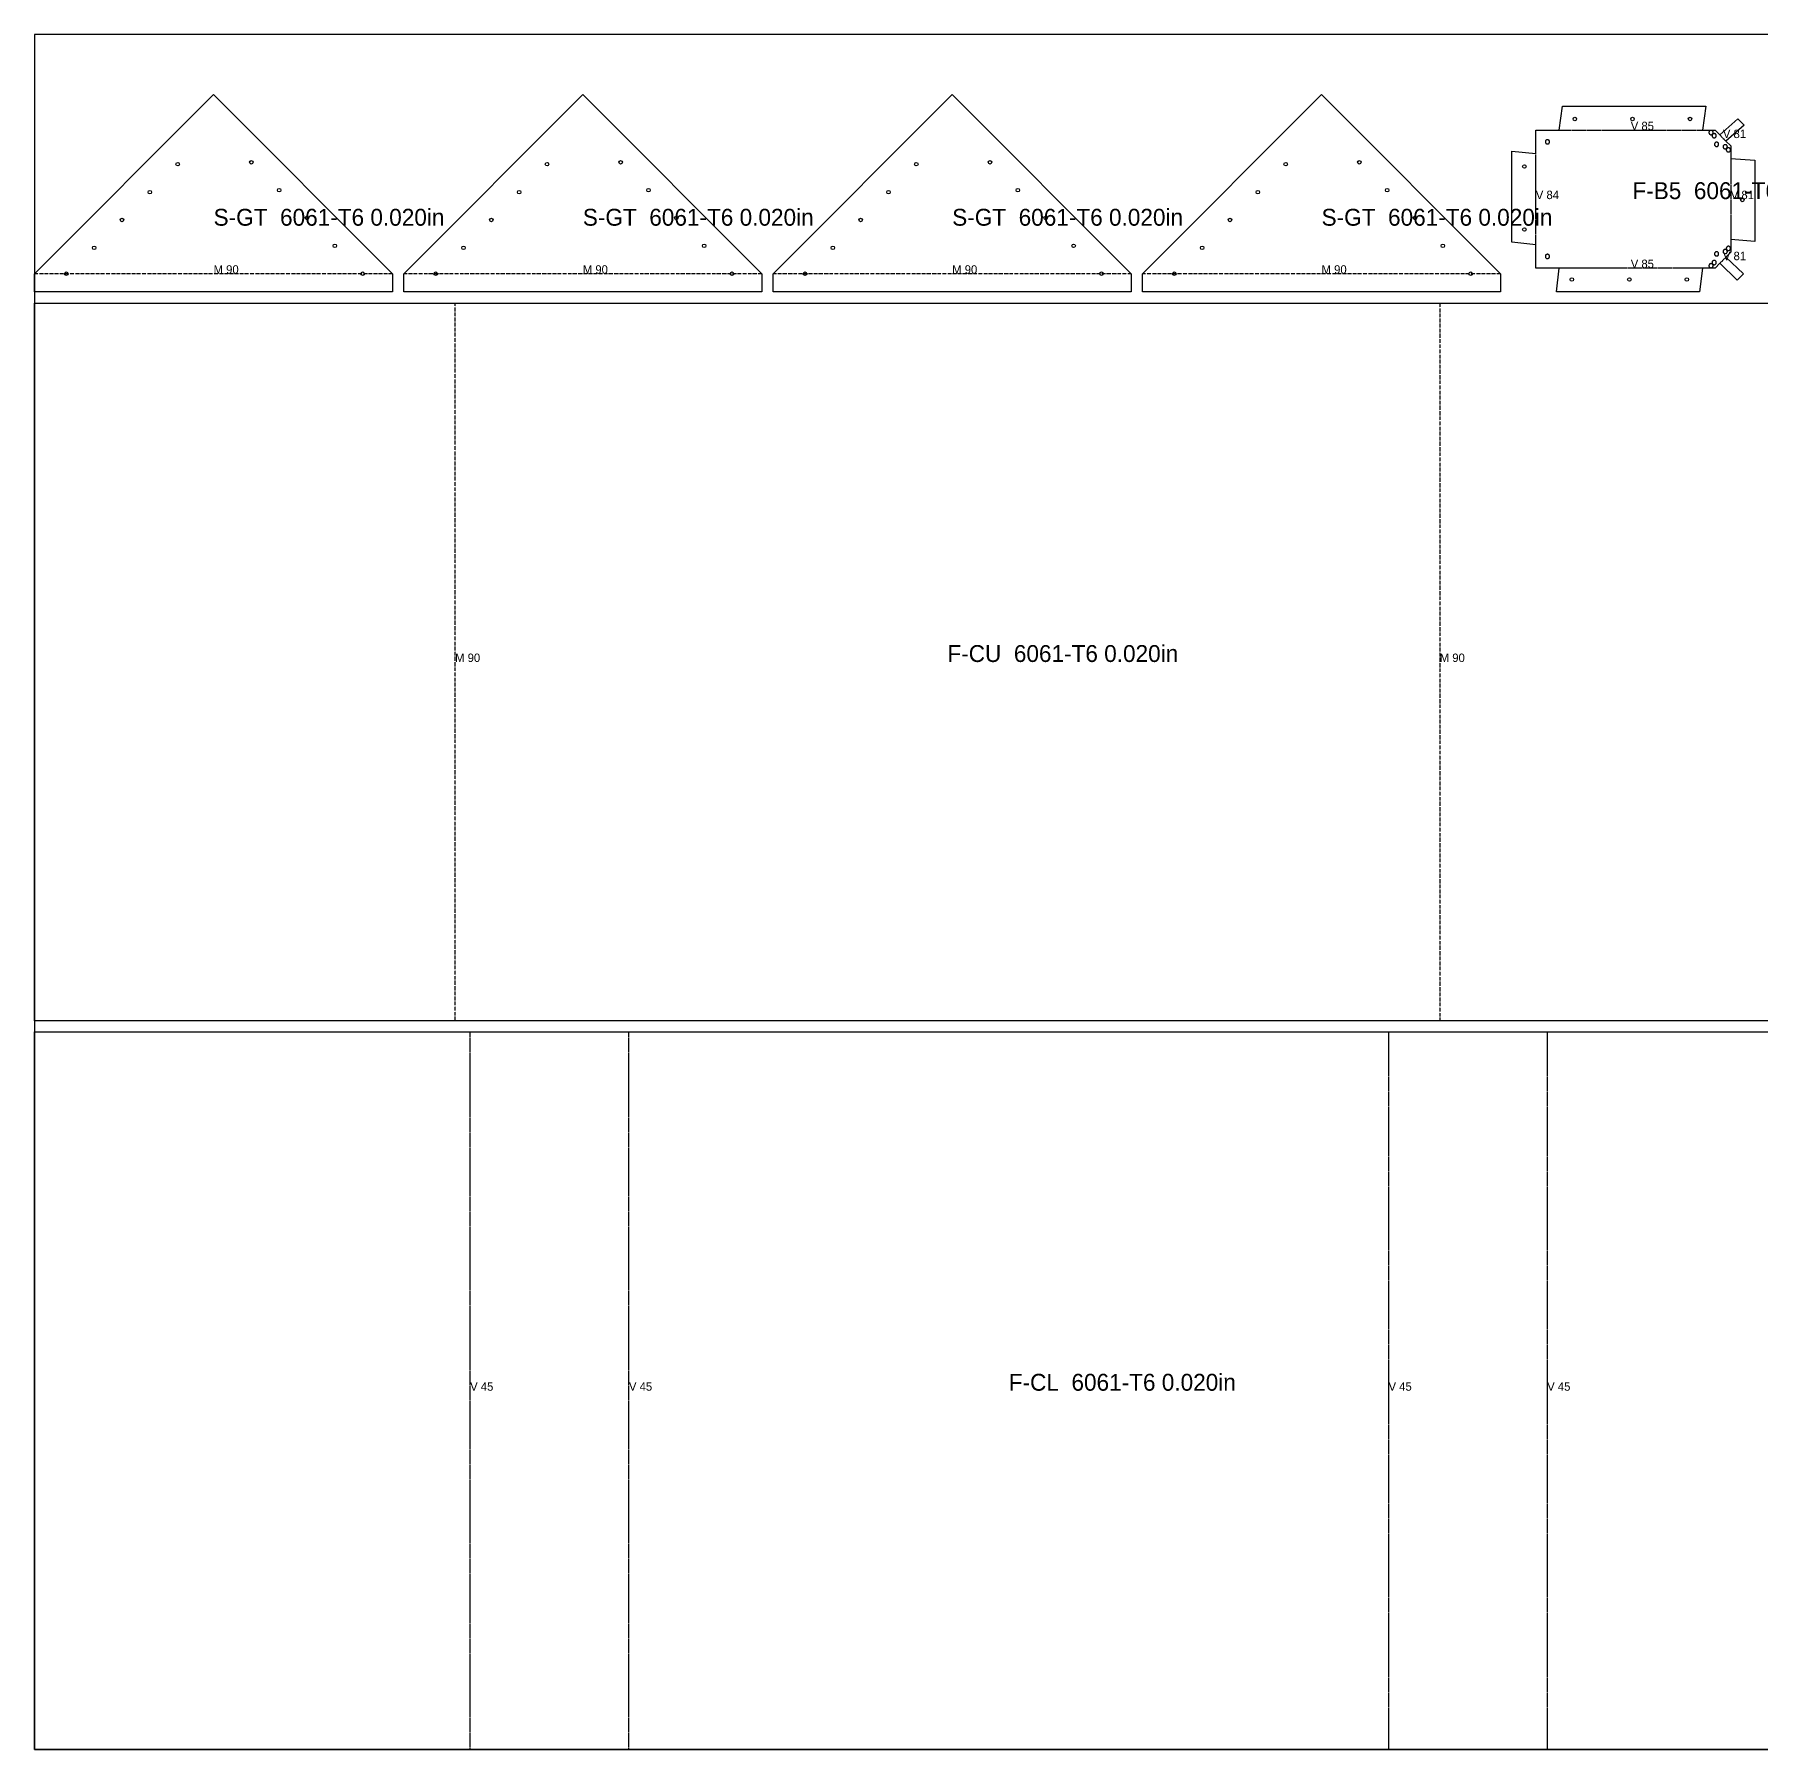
# Model space of a CAD drawing. Header units: millimetres. Extents: x 0 to 2534, y 0 to 1219.
# Drawn here: x 0 to 1227, y 0 to 1219 of the extents above; entities that cross this region are included whole.
import ezdxf

# ---------------------------------------------------------------- set-up
doc = ezdxf.new("R2010")
doc.units = ezdxf.units.MM
doc.linetypes.add('DASHDOT', pattern=[3.556, 2.54, -0.508, 0, -0.508])
doc.linetypes.add('DASHED', pattern=[1.524, 1.27, -0.254])
for name, color, linetype in [('CUT', 7, 'CONTINUOUS'), ('ETCH', 8, 'CONTINUOUS'), ('HOLE', 6, 'CONTINUOUS'), ('MOUNTAIN', 5, 'DASHDOT'), ('VALLEY', 1, 'DASHED')]:
    doc.layers.add(name, color=color, linetype=linetype)

msp = doc.modelspace()

# ---------------------------------------------------------------- linework, layer by layer
at = {"layer": 'CUT'}
for points in [[(254.6, 1049), (254.6, 1049), (254.6, 1036), (0, 1036), (0, 1049), (127.3, 1176.3), (254.6, 1049), (254.6, 1049), (254.6, 1049)], [(517.1, 1049), (517.1, 1049), (517.1, 1036), (262.6, 1036), (262.6, 1049), (389.8, 1176.3), (517.1, 1049), (517.1, 1049), (517.1, 1049)], [(779.7, 1049), (779.7, 1049), (779.7, 1036), (525.1, 1036), (525.1, 1049), (652.4, 1176.3), (779.7, 1049), (779.7, 1049), (779.7, 1049)], [(1042.2, 1049), (1042.2, 1049), (1042.2, 1036), (787.7, 1036), (787.7, 1049), (915, 1176.3), (1042.2, 1049), (1042.2, 1049), (1042.2, 1049)], [(1202.5, 1143.2), (1205.9, 1139.8), (1205.9, 1130.8), (1223, 1129.6), (1223, 1071.9), (1205.9, 1073.2), (1205.9, 1064.2), (1202.5, 1060.8), (1215, 1049), (1210.5, 1044.5), (1198.1, 1056.4), (1194.7, 1053), (1185.7, 1053), (1183.7, 1036), (1081.9, 1036), (1083.9, 1053), (1067.3, 1053), (1067.3, 1069.6), (1050.2, 1071.3), (1050.2, 1136.1), (1067.3, 1134.4), (1067.3, 1151), (1083.9, 1151), (1086.2, 1168), (1188.1, 1168), (1185.7, 1151), (1194.7, 1151), (1198.1, 1147.6), (1210.9, 1159.1), (1215.4, 1154.6), (1202.5, 1143.2)], [(1076.9, 1142), (1077, 1142.1), (1077, 1142.3), (1077.1, 1142.4), (1077.1, 1142.5), (1077.1, 1142.7), (1077.1, 1142.8), (1077.1, 1143), (1077, 1143.1), (1077, 1143.3), (1076.9, 1143.4), (1076.8, 1143.5), (1076.8, 1143.6), (1076.7, 1143.8), (1076.5, 1143.9), (1076.4, 1143.9), (1076.3, 1144), (1076.2, 1144.1), (1076, 1144.1), (1075.9, 1144.2), (1075.7, 1144.2), (1075.6, 1144.2), (1075.4, 1144.2), (1075.3, 1144.2), (1075.2, 1144.1), (1075, 1144.1), (1074.9, 1144), (1074.8, 1143.9), (1074.6, 1143.9), (1074.5, 1143.8), (1074.4, 1143.6), (1074.3, 1143.5), (1074.3, 1143.4), (1074.2, 1143.3), (1074.2, 1143.1), (1074.1, 1143), (1074.1, 1142.8), (1074.1, 1142.7), (1074.1, 1142.5), (1074.1, 1142.4), (1074.2, 1142.3), (1074.2, 1142.1), (1074.3, 1142), (1074.3, 1141.9), (1074.4, 1141.7), (1074.5, 1141.6), (1074.6, 1141.5), (1074.8, 1141.4), (1074.9, 1141.4), (1075, 1141.3), (1075.2, 1141.3), (1075.3, 1141.2), (1075.4, 1141.2), (1075.6, 1141.2), (1075.7, 1141.2), (1075.9, 1141.2), (1076, 1141.3), (1076.2, 1141.3), (1076.3, 1141.4), (1076.4, 1141.4), (1076.5, 1141.5), (1076.7, 1141.6), (1076.8, 1141.7), (1076.8, 1141.9), (1076.9, 1142)], [(1192.2, 1147.8), (1192.3, 1147.9), (1192.5, 1147.9), (1192.6, 1148), (1192.7, 1148.1), (1192.8, 1148.2), (1193, 1148.3), (1193.1, 1148.4), (1193.1, 1148.5), (1193.2, 1148.6), (1193.3, 1148.7), (1193.3, 1148.9), (1193.4, 1149), (1193.4, 1149.2), (1193.4, 1149.3), (1193.4, 1149.5), (1193.4, 1149.6), (1193.3, 1149.8), (1193.3, 1149.9), (1193.2, 1150), (1193.1, 1150.2), (1193.1, 1150.3), (1193, 1150.4), (1192.8, 1150.5), (1192.7, 1150.6), (1192.6, 1150.6), (1192.5, 1150.7), (1192.3, 1150.8), (1192.2, 1150.8), (1192, 1150.8), (1191.9, 1150.8), (1191.7, 1150.8), (1191.6, 1150.8), (1191.5, 1150.8), (1191.3, 1150.7), (1191.2, 1150.6), (1191.1, 1150.6), (1190.9, 1150.5), (1190.8, 1150.4), (1190.7, 1150.3), (1190.6, 1150.2), (1190.6, 1150), (1190.5, 1149.9), (1190.5, 1149.8), (1190.4, 1149.6), (1190.4, 1149.5), (1190.4, 1149.3), (1190.4, 1149.2), (1190.4, 1149), (1190.5, 1148.9), (1190.5, 1148.7), (1190.6, 1148.6), (1190.6, 1148.5), (1190.7, 1148.4), (1190.8, 1148.3), (1190.9, 1148.2), (1191.1, 1148.1), (1191.2, 1148), (1191.3, 1147.9), (1191.5, 1147.9), (1191.6, 1147.8), (1191.7, 1147.8), (1191.9, 1147.8), (1192, 1147.8), (1192.2, 1147.8)], [(1194.3, 1145.6), (1194.4, 1145.6), (1194.6, 1145.6), (1194.7, 1145.7), (1194.8, 1145.8), (1195, 1145.8), (1195.1, 1145.9), (1195.2, 1146), (1195.3, 1146.1), (1195.4, 1146.2), (1195.5, 1146.4), (1195.5, 1146.5), (1195.6, 1146.6), (1195.6, 1146.8), (1195.6, 1146.9), (1195.6, 1147.1), (1195.6, 1147.2), (1195.6, 1147.4), (1195.6, 1147.5), (1195.5, 1147.7), (1195.5, 1147.8), (1195.4, 1147.9), (1195.3, 1148), (1195.2, 1148.1), (1195.1, 1148.2), (1195, 1148.3), (1194.8, 1148.4), (1194.7, 1148.5), (1194.6, 1148.5), (1194.4, 1148.5), (1194.3, 1148.6), (1194.1, 1148.6), (1194, 1148.6), (1193.8, 1148.5), (1193.7, 1148.5), (1193.6, 1148.5), (1193.4, 1148.4), (1193.3, 1148.3), (1193.2, 1148.2), (1193.1, 1148.1), (1193, 1148), (1192.9, 1147.9), (1192.8, 1147.8), (1192.7, 1147.7), (1192.7, 1147.5), (1192.7, 1147.4), (1192.6, 1147.2), (1192.6, 1147.1), (1192.6, 1146.9), (1192.7, 1146.8), (1192.7, 1146.6), (1192.7, 1146.5), (1192.8, 1146.4), (1192.9, 1146.2), (1193, 1146.1), (1193.1, 1146), (1193.2, 1145.9), (1193.3, 1145.8), (1193.4, 1145.8), (1193.6, 1145.7), (1193.7, 1145.6), (1193.8, 1145.6), (1194, 1145.6), (1194.1, 1145.6), (1194.3, 1145.6)], [(1196.2, 1139.5), (1196.4, 1139.5), (1196.5, 1139.6), (1196.6, 1139.7), (1196.8, 1139.8), (1196.9, 1139.9), (1197, 1140), (1197.1, 1140.1), (1197.1, 1140.2), (1197.2, 1140.3), (1197.2, 1140.5), (1197.3, 1140.6), (1197.3, 1140.8), (1197.3, 1140.9), (1197.3, 1141.1), (1197.3, 1141.2), (1197.2, 1141.4), (1197.2, 1141.5), (1197.1, 1141.6), (1197.1, 1141.8), (1197, 1141.9), (1196.9, 1142), (1196.8, 1142.1), (1196.6, 1142.2), (1196.5, 1142.2), (1196.4, 1142.3), (1196.2, 1142.4), (1196.1, 1142.4), (1196, 1142.4), (1195.8, 1142.4), (1195.7, 1142.4), (1195.5, 1142.4), (1195.4, 1142.4), (1195.2, 1142.3), (1195.1, 1142.2), (1195, 1142.2), (1194.9, 1142.1), (1194.8, 1142), (1194.7, 1141.9), (1194.6, 1141.8), (1194.5, 1141.6), (1194.4, 1141.5), (1194.4, 1141.4), (1194.3, 1141.2), (1194.3, 1141.1), (1194.3, 1140.9), (1194.3, 1140.8), (1194.3, 1140.6), (1194.4, 1140.5), (1194.4, 1140.3), (1194.5, 1140.2), (1194.6, 1140.1), (1194.7, 1140), (1194.8, 1139.9), (1194.9, 1139.8), (1195, 1139.7), (1195.1, 1139.6), (1195.2, 1139.5), (1195.4, 1139.5), (1195.5, 1139.4), (1195.7, 1139.4), (1195.8, 1139.4), (1196, 1139.4), (1196.1, 1139.4), (1196.2, 1139.5)], [(1202.7, 1137.9), (1202.8, 1138), (1202.9, 1138.1), (1203, 1138.2), (1203.1, 1138.3), (1203.2, 1138.4), (1203.3, 1138.5), (1203.4, 1138.7), (1203.4, 1138.8), (1203.4, 1138.9), (1203.5, 1139.1), (1203.5, 1139.2), (1203.5, 1139.4), (1203.4, 1139.5), (1203.4, 1139.7), (1203.4, 1139.8), (1203.3, 1139.9), (1203.2, 1140.1), (1203.1, 1140.2), (1203, 1140.3), (1202.9, 1140.4), (1202.8, 1140.5), (1202.7, 1140.6), (1202.5, 1140.6), (1202.4, 1140.7), (1202.3, 1140.7), (1202.1, 1140.7), (1202, 1140.7), (1201.8, 1140.7), (1201.7, 1140.7), (1201.5, 1140.7), (1201.4, 1140.6), (1201.3, 1140.6), (1201.1, 1140.5), (1201, 1140.4), (1200.9, 1140.3), (1200.8, 1140.2), (1200.7, 1140.1), (1200.6, 1139.9), (1200.6, 1139.8), (1200.5, 1139.7), (1200.5, 1139.5), (1200.5, 1139.4), (1200.5, 1139.2), (1200.5, 1139.1), (1200.5, 1138.9), (1200.5, 1138.8), (1200.6, 1138.7), (1200.6, 1138.5), (1200.7, 1138.4), (1200.8, 1138.3), (1200.9, 1138.2), (1201, 1138.1), (1201.1, 1138), (1201.3, 1137.9), (1201.4, 1137.9), (1201.5, 1137.8), (1201.7, 1137.8), (1201.8, 1137.7), (1202, 1137.7), (1202.1, 1137.7), (1202.3, 1137.8), (1202.4, 1137.8), (1202.5, 1137.9), (1202.7, 1137.9)], [(1204.8, 1135.6), (1204.9, 1135.7), (1205, 1135.8), (1205.2, 1135.8), (1205.3, 1135.9), (1205.4, 1136), (1205.5, 1136.2), (1205.5, 1136.3), (1205.6, 1136.4), (1205.6, 1136.6), (1205.7, 1136.7), (1205.7, 1136.9), (1205.7, 1137), (1205.7, 1137.1), (1205.7, 1137.3), (1205.6, 1137.4), (1205.6, 1137.6), (1205.5, 1137.7), (1205.5, 1137.8), (1205.4, 1138), (1205.3, 1138.1), (1205.2, 1138.2), (1205, 1138.2), (1204.9, 1138.3), (1204.8, 1138.4), (1204.6, 1138.4), (1204.5, 1138.5), (1204.4, 1138.5), (1204.2, 1138.5), (1204.1, 1138.5), (1203.9, 1138.5), (1203.8, 1138.4), (1203.6, 1138.4), (1203.5, 1138.3), (1203.4, 1138.2), (1203.3, 1138.2), (1203.1, 1138.1), (1203.1, 1138), (1203, 1137.8), (1202.9, 1137.7), (1202.8, 1137.6), (1202.8, 1137.4), (1202.7, 1137.3), (1202.7, 1137.1), (1202.7, 1137), (1202.7, 1136.9), (1202.7, 1136.7), (1202.8, 1136.6), (1202.8, 1136.4), (1202.9, 1136.3), (1203, 1136.2), (1203.1, 1136), (1203.1, 1135.9), (1203.3, 1135.8), (1203.4, 1135.8), (1203.5, 1135.7), (1203.6, 1135.6), (1203.8, 1135.6), (1203.9, 1135.5), (1204.1, 1135.5), (1204.2, 1135.5), (1204.4, 1135.5), (1204.5, 1135.5), (1204.6, 1135.6), (1204.8, 1135.6)], [(1205.2, 1065.8), (1205.3, 1065.9), (1205.4, 1066), (1205.5, 1066.2), (1205.5, 1066.3), (1205.6, 1066.4), (1205.6, 1066.6), (1205.7, 1066.7), (1205.7, 1066.8), (1205.7, 1067), (1205.7, 1067.1), (1205.7, 1067.3), (1205.6, 1067.4), (1205.6, 1067.6), (1205.5, 1067.7), (1205.5, 1067.8), (1205.4, 1067.9), (1205.3, 1068.1), (1205.2, 1068.2), (1205, 1068.2), (1204.9, 1068.3), (1204.8, 1068.4), (1204.6, 1068.4), (1204.5, 1068.5), (1204.4, 1068.5), (1204.2, 1068.5), (1204.1, 1068.5), (1203.9, 1068.5), (1203.8, 1068.4), (1203.6, 1068.4), (1203.5, 1068.3), (1203.4, 1068.2), (1203.3, 1068.2), (1203.1, 1068.1), (1203.1, 1067.9), (1203, 1067.8), (1202.9, 1067.7), (1202.8, 1067.6), (1202.8, 1067.4), (1202.7, 1067.3), (1202.7, 1067.1), (1202.7, 1067), (1202.7, 1066.8), (1202.7, 1066.7), (1202.8, 1066.6), (1202.8, 1066.4), (1202.9, 1066.3), (1203, 1066.2), (1203.1, 1066), (1203.1, 1065.9), (1203.3, 1065.8), (1203.4, 1065.7), (1203.5, 1065.7), (1203.6, 1065.6), (1203.8, 1065.6), (1203.9, 1065.5), (1204.1, 1065.5), (1204.2, 1065.5), (1204.4, 1065.5), (1204.5, 1065.5), (1204.6, 1065.6), (1204.8, 1065.6), (1204.9, 1065.7), (1205, 1065.7), (1205.2, 1065.8)], [(1077, 1060.7), (1077, 1060.9), (1077.1, 1061), (1077.1, 1061.2), (1077.1, 1061.3), (1077.1, 1061.4), (1077.1, 1061.6), (1077, 1061.7), (1077, 1061.9), (1076.9, 1062), (1076.8, 1062.1), (1076.8, 1062.3), (1076.7, 1062.4), (1076.5, 1062.5), (1076.4, 1062.5), (1076.3, 1062.6), (1076.2, 1062.7), (1076, 1062.7), (1075.9, 1062.8), (1075.7, 1062.8), (1075.6, 1062.8), (1075.4, 1062.8), (1075.3, 1062.8), (1075.2, 1062.7), (1075, 1062.7), (1074.9, 1062.6), (1074.8, 1062.5), (1074.6, 1062.5), (1074.5, 1062.4), (1074.4, 1062.3), (1074.3, 1062.1), (1074.3, 1062), (1074.2, 1061.9), (1074.2, 1061.7), (1074.1, 1061.6), (1074.1, 1061.4), (1074.1, 1061.3), (1074.1, 1061.2), (1074.1, 1061), (1074.2, 1060.9), (1074.2, 1060.7), (1074.3, 1060.6), (1074.3, 1060.5), (1074.4, 1060.3), (1074.5, 1060.2), (1074.6, 1060.1), (1074.8, 1060.1), (1074.9, 1060), (1075, 1059.9), (1075.2, 1059.9), (1075.3, 1059.8), (1075.4, 1059.8), (1075.6, 1059.8), (1075.7, 1059.8), (1075.9, 1059.8), (1076, 1059.9), (1076.2, 1059.9), (1076.3, 1060), (1076.4, 1060.1), (1076.5, 1060.1), (1076.7, 1060.2), (1076.8, 1060.3), (1076.8, 1060.5), (1076.9, 1060.6), (1077, 1060.7)], [(1193.1, 1053.7), (1193.1, 1053.8), (1193.2, 1054), (1193.3, 1054.1), (1193.3, 1054.2), (1193.4, 1054.4), (1193.4, 1054.5), (1193.4, 1054.7), (1193.4, 1054.8), (1193.4, 1055), (1193.3, 1055.1), (1193.3, 1055.3), (1193.2, 1055.4), (1193.1, 1055.5), (1193.1, 1055.6), (1193, 1055.7), (1192.8, 1055.8), (1192.7, 1055.9), (1192.6, 1056), (1192.5, 1056.1), (1192.3, 1056.1), (1192.2, 1056.1), (1192, 1056.2), (1191.9, 1056.2), (1191.7, 1056.2), (1191.6, 1056.1), (1191.5, 1056.1), (1191.3, 1056.1), (1191.2, 1056), (1191.1, 1055.9), (1190.9, 1055.8), (1190.8, 1055.7), (1190.7, 1055.6), (1190.6, 1055.5), (1190.6, 1055.4), (1190.5, 1055.3), (1190.5, 1055.1), (1190.4, 1055), (1190.4, 1054.8), (1190.4, 1054.7), (1190.4, 1054.5), (1190.4, 1054.4), (1190.5, 1054.2), (1190.5, 1054.1), (1190.6, 1054), (1190.6, 1053.8), (1190.7, 1053.7), (1190.8, 1053.6), (1190.9, 1053.5), (1191.1, 1053.4), (1191.2, 1053.4), (1191.3, 1053.3), (1191.5, 1053.2), (1191.6, 1053.2), (1191.7, 1053.2), (1191.9, 1053.2), (1192, 1053.2), (1192.2, 1053.2), (1192.3, 1053.2), (1192.5, 1053.3), (1192.6, 1053.4), (1192.7, 1053.4), (1192.8, 1053.5), (1193, 1053.6), (1193.1, 1053.7)], [(1195.4, 1056.1), (1195.5, 1056.2), (1195.5, 1056.3), (1195.6, 1056.5), (1195.6, 1056.6), (1195.6, 1056.8), (1195.6, 1056.9), (1195.6, 1057.1), (1195.6, 1057.2), (1195.6, 1057.4), (1195.5, 1057.5), (1195.5, 1057.6), (1195.4, 1057.8), (1195.3, 1057.9), (1195.2, 1058), (1195.1, 1058.1), (1195, 1058.2), (1194.8, 1058.2), (1194.7, 1058.3), (1194.6, 1058.4), (1194.4, 1058.4), (1194.3, 1058.4), (1194.1, 1058.4), (1194, 1058.4), (1193.8, 1058.4), (1193.7, 1058.4), (1193.6, 1058.3), (1193.4, 1058.2), (1193.3, 1058.2), (1193.2, 1058.1), (1193.1, 1058), (1193, 1057.9), (1192.9, 1057.8), (1192.8, 1057.6), (1192.7, 1057.5), (1192.7, 1057.4), (1192.7, 1057.2), (1192.6, 1057.1), (1192.6, 1056.9), (1192.6, 1056.8), (1192.7, 1056.6), (1192.7, 1056.5), (1192.7, 1056.3), (1192.8, 1056.2), (1192.9, 1056.1), (1193, 1056), (1193.1, 1055.9), (1193.2, 1055.8), (1193.3, 1055.7), (1193.4, 1055.6), (1193.6, 1055.5), (1193.7, 1055.5), (1193.8, 1055.4), (1194, 1055.4), (1194.1, 1055.4), (1194.3, 1055.4), (1194.4, 1055.4), (1194.6, 1055.5), (1194.7, 1055.5), (1194.8, 1055.6), (1195, 1055.7), (1195.1, 1055.8), (1195.2, 1055.9), (1195.3, 1056), (1195.4, 1056.1)], [(1196.9, 1062), (1197, 1062.1), (1197.1, 1062.2), (1197.1, 1062.4), (1197.2, 1062.5), (1197.2, 1062.6), (1197.3, 1062.8), (1197.3, 1062.9), (1197.3, 1063.1), (1197.3, 1063.2), (1197.3, 1063.4), (1197.2, 1063.5), (1197.2, 1063.6), (1197.1, 1063.8), (1197.1, 1063.9), (1197, 1064), (1196.9, 1064.1), (1196.8, 1064.2), (1196.6, 1064.3), (1196.5, 1064.4), (1196.4, 1064.5), (1196.2, 1064.5), (1196.1, 1064.5), (1196, 1064.6), (1195.8, 1064.6), (1195.7, 1064.6), (1195.5, 1064.5), (1195.4, 1064.5), (1195.2, 1064.5), (1195.1, 1064.4), (1195, 1064.3), (1194.9, 1064.2), (1194.8, 1064.1), (1194.7, 1064), (1194.6, 1063.9), (1194.5, 1063.8), (1194.4, 1063.6), (1194.4, 1063.5), (1194.3, 1063.4), (1194.3, 1063.2), (1194.3, 1063.1), (1194.3, 1062.9), (1194.3, 1062.8), (1194.4, 1062.6), (1194.4, 1062.5), (1194.5, 1062.4), (1194.6, 1062.2), (1194.7, 1062.1), (1194.8, 1062), (1194.9, 1061.9), (1195, 1061.8), (1195.1, 1061.8), (1195.2, 1061.7), (1195.4, 1061.6), (1195.5, 1061.6), (1195.7, 1061.6), (1195.8, 1061.6), (1196, 1061.6), (1196.1, 1061.6), (1196.2, 1061.6), (1196.4, 1061.7), (1196.5, 1061.8), (1196.6, 1061.8), (1196.8, 1061.9), (1196.9, 1062)], [(1202.8, 1063.5), (1202.9, 1063.6), (1203, 1063.7), (1203.1, 1063.8), (1203.2, 1063.9), (1203.3, 1064), (1203.4, 1064.2), (1203.4, 1064.3), (1203.4, 1064.5), (1203.5, 1064.6), (1203.5, 1064.8), (1203.5, 1064.9), (1203.4, 1065), (1203.4, 1065.2), (1203.4, 1065.3), (1203.3, 1065.5), (1203.2, 1065.6), (1203.1, 1065.7), (1203, 1065.8), (1202.9, 1065.9), (1202.8, 1066), (1202.7, 1066.1), (1202.5, 1066.1), (1202.4, 1066.2), (1202.3, 1066.2), (1202.1, 1066.2), (1202, 1066.3), (1201.8, 1066.2), (1201.7, 1066.2), (1201.5, 1066.2), (1201.4, 1066.1), (1201.3, 1066.1), (1201.1, 1066), (1201, 1065.9), (1200.9, 1065.8), (1200.8, 1065.7), (1200.7, 1065.6), (1200.6, 1065.5), (1200.6, 1065.3), (1200.5, 1065.2), (1200.5, 1065), (1200.5, 1064.9), (1200.5, 1064.8), (1200.5, 1064.6), (1200.5, 1064.5), (1200.5, 1064.3), (1200.6, 1064.2), (1200.6, 1064), (1200.7, 1063.9), (1200.8, 1063.8), (1200.9, 1063.7), (1201, 1063.6), (1201.1, 1063.5), (1201.3, 1063.4), (1201.4, 1063.4), (1201.5, 1063.3), (1201.7, 1063.3), (1201.8, 1063.3), (1202, 1063.3), (1202.1, 1063.3), (1202.3, 1063.3), (1202.4, 1063.3), (1202.5, 1063.4), (1202.7, 1063.4), (1202.8, 1063.5)], [(0, 1028), (1297.9, 1028), (1297.9, 518), (0, 518), (0, 1028)], [(1385.1, 510), (1385.1, 0), (0, 0), (0, 510), (1385.1, 510)]]:
    msp.add_lwpolyline(points, close=True, dxfattribs=at)
at = {"layer": 'ETCH'}
msp.add_lwpolyline([(0, 0), (2438, 0), (2438, 1219), (0, 1219)], close=True, dxfattribs=at)
at = {"layer": 'HOLE'}
for centre in [(1095.1, 1159), (1136, 1159), (1176.9, 1159), (154.1, 1128.2), (416.7, 1128.2), (679.3, 1128.2), (941.8, 1128.2), (101.8, 1126.8), (364.4, 1126.8), (626.9, 1126.8), (889.5, 1126.8), (1059.2, 1125.2), (82, 1107), (173.9, 1108.4), (344.6, 1107), (436.5, 1108.4), (607.1, 1107), (699.1, 1108.4), (869.7, 1107), (961.6, 1108.4), (1214.1, 1101.4), (62.2, 1087.2), (193.7, 1088.6), (324.8, 1087.2), (456.3, 1088.6), (587.3, 1087.2), (718.9, 1088.6), (849.9, 1087.2), (981.4, 1088.6), (1059.2, 1080.4), (42.4, 1067.4), (213.5, 1068.8), (305, 1067.4), (476.1, 1068.8), (567.5, 1067.4), (738.7, 1068.8), (830.1, 1067.4), (1001.2, 1068.8), (22.6, 1049), (233.3, 1049), (285.2, 1049), (495.9, 1049), (547.7, 1049), (758.5, 1049), (810.3, 1049), (1021, 1049), (1092.9, 1044.9), (1133.8, 1044.9), (1174.7, 1044.9)]:
    msp.add_circle(centre, 1.25, dxfattribs=at)
at = {"layer": 'MOUNTAIN'}
for p, q in [((254.6, 1049), (0, 1049)), ((517.1, 1049), (262.6, 1049)), ((779.7, 1049), (525.1, 1049)), ((1042.2, 1049), (787.7, 1049)), ((299, 518), (299, 1028)), ((999, 1028), (999, 518))]:
    msp.add_line(p, q, dxfattribs=at)
at = {"layer": 'VALLEY'}
for p, q in [((1083.9, 1151), (1185.7, 1151)), ((1198.1, 1147.6), (1202.5, 1143.2)), ((1067.3, 1069.6), (1067.3, 1134.4)), ((1205.9, 1130.8), (1205.9, 1073.2)), ((1202.5, 1060.8), (1198.1, 1056.4)), ((1185.7, 1053), (1083.9, 1053)), ((309.7, 0), (309.7, 510)), ((422.6, 0), (422.6, 510)), ((962.6, 510), (962.6, 0)), ((1075.4, 510), (1075.4, 0))]:
    msp.add_line(p, q, dxfattribs=at)

# ---------------------------------------------------------------- texts
at = {"layer": 'ETCH'}
for s, height, p in [('V 85', 6, (1134.8, 1151)), ('V 81', 6, (1200.3, 1145.4)), ('V 84', 6, (1067.3, 1102)), ('F-B5  6061-T6 0.020in', 12, (1136, 1102)), ('V 81', 6, (1205.9, 1102)), ('S-GT  6061-T6 0.020in', 12, (127.3, 1083.1)), ('S-GT  6061-T6 0.020in', 12, (389.8, 1083.1)), ('S-GT  6061-T6 0.020in', 12, (652.4, 1083.1)), ('S-GT  6061-T6 0.020in', 12, (915, 1083.1)), ('V 85', 6, (1134.8, 1053)), ('V 81', 6, (1200.3, 1058.6)), ('M 90', 6, (127.3, 1049)), ('M 90', 6, (389.8, 1049)), ('M 90', 6, (652.4, 1049)), ('M 90', 6, (915, 1049)), ('F-CU  6061-T6 0.020in', 12, (649, 773)), ('M 90', 6, (299, 773)), ('M 90', 6, (999, 773)), ('V 45', 6, (309.7, 255)), ('V 45', 6, (422.6, 255)), ('F-CL  6061-T6 0.020in', 12, (692.6, 255)), ('V 45', 6, (962.6, 255)), ('V 45', 6, (1075.4, 255))]:
    msp.add_text(s, height=height, dxfattribs=at).set_placement(p)

doc.saveas('drawing.dxf')
